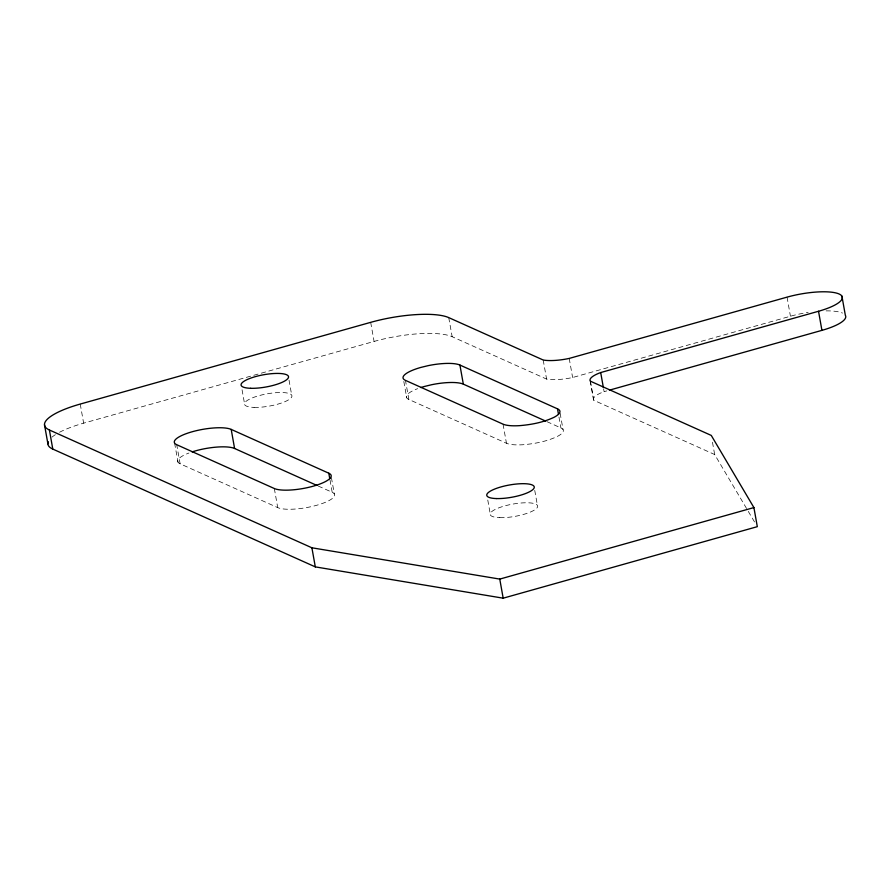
<?xml version="1.0" encoding="UTF-8"?>
<svg xmlns="http://www.w3.org/2000/svg" width="890" height="890" viewBox="0 0 890 890"><rect width="100%" height="100%" fill="white"/><g stroke="black" fill="none" stroke-linecap="round" stroke-linejoin="round"><path stroke-width="0.67" stroke-dasharray="4.45 3.34" d="M59.574 432.24A60.231 15.586 -10.1 0 1 83.638 423.162L374.078 341.437A60.231 15.586 -10.1 0 1 452.153 336.709L546.594 379.096A27.101 7.02 -10.1 0 0 572.615 377.516L790.442 316.228A40.15 10.391 -10.1 0 1 808.142 312.434M754.52 521.941L714.659 454.523L593.819 400.289A27.101 7.02 -10.1 0 1 604.099 391.645L606.769 390.899M546.972 421.671L560.911 427.934A30.115 7.799 -10.1 0 1 557.518 436.356C546.683 441.529 534.679 443.787 522.775 444.755A30.115 7.799 -10.1 0 1 506.455 443.253L408.866 399.465L405.462 380.375M318.242 486.029L332.193 492.292A30.115 7.799 -10.1 0 1 316.762 505.253A30.115 7.799 -10.1 0 1 277.724 507.611L180.136 463.812L176.732 444.722M787.049 297.138L790.442 316.228M712.478 442.241L714.659 454.523M603.609 388.919L604.099 391.645M590.415 381.198L593.819 400.289M590.103 380.597L593.497 399.688M569.211 358.425L572.615 377.516M560.122 413.205L563.036 429.57M558.965 417.021L560.911 427.934M543.189 360.005L546.594 379.096M534.745 490.401L537.415 505.409M503.05 424.163L506.455 443.253M487.776 500.047L490.446 515.054M448.749 317.619L452.153 336.709M403.815 381.465L406.73 397.83M370.685 322.347L374.078 341.437M331.403 477.552L334.317 493.917M330.001 480.01L332.193 492.292M289.028 380.141L291.697 395.138M274.331 488.521L277.724 507.611M242.058 389.787L244.728 404.783M174.607 443.098L178.011 462.188M80.234 404.071L83.638 423.162M52.043 437.101A60.231 15.586 -10.1 0 1 55.369 434.676M826.053 310.877A40.15 10.391 -10.1 0 1 842.496 313.08M180.136 463.812A30.115 7.799 -10.1 0 1 188.914 453.021M408.866 399.465A30.115 7.799 -10.1 0 1 417.644 388.663M254.073 407.386A24.086 6.23 -10.1 0 0 291.798 396.773A24.086 6.23 -10.1 0 0 258.767 395.727A24.086 6.23 -10.1 0 0 254.073 407.386M499.791 517.657A24.086 6.23 -10.1 0 0 537.516 507.044A24.086 6.23 -10.1 0 0 504.485 505.987A24.086 6.23 -10.1 0 0 499.791 517.657"/><path stroke-width="1.33" d="M600.694 372.554L818.533 311.266A40.15 10.391 -10.1 0 0 839.092 293.989A40.15 10.391 -10.1 0 0 787.049 297.138L569.211 358.425A27.101 7.02 -10.1 0 1 543.189 360.005L448.749 317.619A60.231 15.586 -10.1 0 0 370.685 322.347L80.234 404.071A60.231 15.586 -10.1 0 0 49.395 429.992L52.788 449.083L315.305 566.885L503.173 598.18L757.312 526.669L753.908 507.578L711.266 435.421L590.415 381.198A27.101 7.02 -10.1 0 1 600.694 372.554L603.364 387.551M609.439 390.143L821.926 330.357A40.15 10.391 -10.1 0 0 845.333 315.249L841.929 296.159M49.395 429.992L311.901 547.795L499.768 579.09L753.908 507.578M557.507 408.844A30.115 7.799 -10.1 0 1 554.114 417.265C543.278 422.439 531.274 424.697 519.371 425.665A30.115 7.799 -10.1 0 1 503.05 424.163L405.462 380.375A30.115 7.799 -10.1 0 1 420.881 367.414L428.335 365.612A30.115 7.799 -10.1 0 1 459.919 365.045L557.507 408.844L558.486 414.295M420.837 387.551A30.115 7.799 -10.1 0 1 424.285 386.505L431.739 384.703A30.115 7.799 -10.1 0 1 463.323 384.135L545.703 421.103M328.788 473.202A30.115 7.799 -10.1 0 1 313.358 486.151A30.115 7.799 -10.1 0 1 274.331 488.521L176.732 444.722A30.115 7.799 -10.1 0 1 192.162 431.761A30.115 7.799 -10.1 0 1 231.2 429.403L328.788 473.202L329.756 478.653M192.107 451.897A30.115 7.799 -10.1 0 1 234.593 448.493L316.974 485.462M818.533 311.266L821.926 330.357M499.768 579.09L503.173 598.18M459.919 365.045L463.323 384.135M311.901 547.795L315.305 566.885M231.2 429.403L234.593 448.493M44.5 424.764L47.904 443.865M52.788 449.083A60.231 15.586 -10.1 0 1 48.282 441.729M250.668 388.296A24.086 6.23 -10.1 0 0 288.393 377.683A24.086 6.23 -10.1 0 0 255.363 376.637A24.086 6.23 -10.1 0 0 250.668 388.296M496.386 498.567A24.086 6.23 -10.1 0 0 534.111 487.954A24.086 6.23 -10.1 0 0 501.081 486.897A24.086 6.23 -10.1 0 0 496.386 498.567"/></g></svg>
